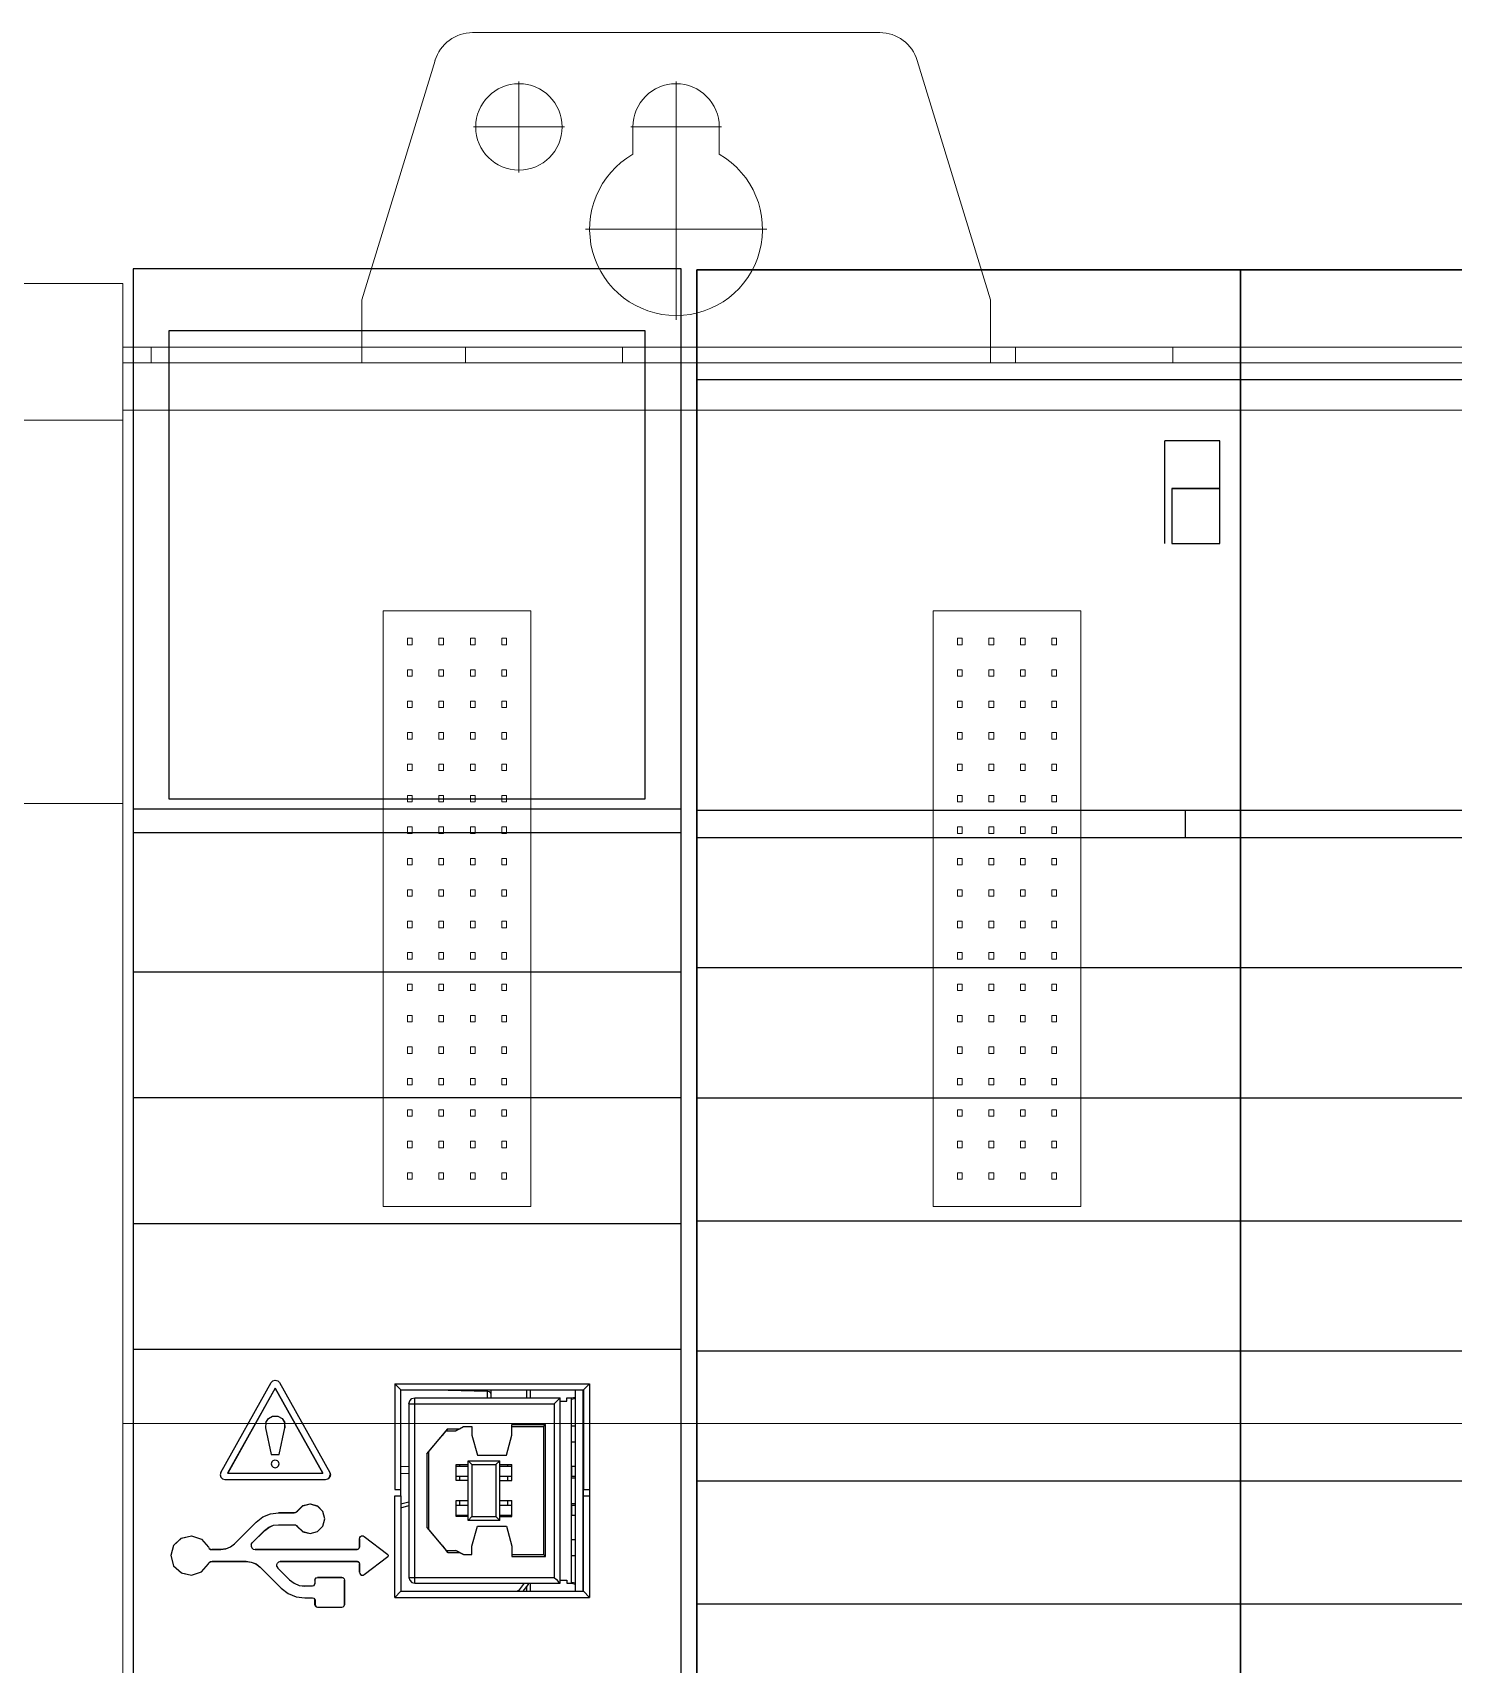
# Model space of a CAD drawing. Header units: millimetres. Extents: x 0 to 3780, y 0 to 2673.
# Drawn here: x 489.5 to 579.9, y 282.2 to 386 of the extents above; entities that cross this region are included whole.
import ezdxf

# ---------------------------------------------------------------- set-up
doc = ezdxf.new("R2010")
doc.units = ezdxf.units.MM
for name, color, linetype, lineweight in [('AM_0', 7, 'Continuous', 5), ('AM_7', 7, 'Continuous', 5), ('AM_9', 6, 'Continuous', 5), ('EPLAN102', 7, 'Continuous', 5)]:
    doc.layers.add(name, color=color, linetype=linetype, lineweight=lineweight)

msp = doc.modelspace()

# ---------------------------------------------------------------- linework, layer by layer
at = {"layer": 'AM_0'}
for p, q in [((543.39, 386.03), (517.48, 386.03)), ((515.09, 384.26), (510.43, 369.03)), ((550.43, 369.03), (545.78, 384.26)), ((527.68, 380.03), (527.68, 378.29)), ((533.18, 378.29), (533.18, 380.03)), ((495.23, 370.08), (485.33, 370.08)), ((495.23, 224.8), (495.23, 370.08)), ((510.43, 369.03), (510.43, 366.03)), ((550.43, 366.03), (550.43, 369.03)), ((495.23, 366.03), (670.58, 366.03)), ((495.23, 365.03), (670.58, 365.03)), ((495.23, 361.38), (485.33, 361.38)), ((670.58, 362.02), (495.23, 362.02)), ((521.19, 349.25), (511.79, 349.25)), ((511.79, 349.25), (511.79, 311.35)), ((521.19, 311.35), (521.19, 349.25)), ((556.19, 349.25), (546.79, 349.25)), ((546.79, 349.25), (546.79, 311.35)), ((556.19, 311.35), (556.19, 349.25)), ((513.64, 347.5), (513.34, 347.5)), ((513.34, 347.5), (513.34, 347.09)), ((513.34, 347.09), (513.64, 347.09)), ((513.64, 347.09), (513.64, 347.5)), ((515.34, 347.5), (515.34, 347.09)), ((515.64, 347.5), (515.34, 347.5)), ((515.34, 347.09), (515.64, 347.09)), ((515.64, 347.09), (515.64, 347.5)), ((517.64, 347.5), (517.34, 347.5)), ((517.34, 347.5), (517.34, 347.09)), ((517.34, 347.09), (517.64, 347.09)), ((517.64, 347.09), (517.64, 347.5)), ((519.34, 347.5), (519.34, 347.09)), ((519.64, 347.5), (519.34, 347.5)), ((519.34, 347.09), (519.64, 347.09)), ((519.64, 347.09), (519.64, 347.5)), ((548.34, 347.5), (548.34, 347.09)), ((548.64, 347.5), (548.34, 347.5)), ((548.34, 347.09), (548.64, 347.09)), ((548.64, 347.09), (548.64, 347.5)), ((550.34, 347.5), (550.34, 347.09)), ((550.64, 347.5), (550.34, 347.5)), ((550.34, 347.09), (550.64, 347.09)), ((550.64, 347.09), (550.64, 347.5)), ((552.34, 347.5), (552.34, 347.09)), ((552.64, 347.5), (552.34, 347.5)), ((552.34, 347.09), (552.64, 347.09)), ((552.64, 347.09), (552.64, 347.5)), ((554.34, 347.5), (554.34, 347.09)), ((554.64, 347.5), (554.34, 347.5)), ((554.34, 347.09), (554.64, 347.09)), ((554.64, 347.09), (554.64, 347.5)), ((513.64, 345.5), (513.34, 345.5)), ((513.34, 345.5), (513.34, 345.09)), ((513.34, 345.09), (513.64, 345.09)), ((513.64, 345.09), (513.64, 345.5)), ((515.34, 345.5), (515.34, 345.09)), ((515.64, 345.5), (515.34, 345.5)), ((515.34, 345.09), (515.64, 345.09)), ((515.64, 345.09), (515.64, 345.5)), ((517.64, 345.5), (517.34, 345.5)), ((517.34, 345.5), (517.34, 345.09)), ((517.34, 345.09), (517.64, 345.09)), ((517.64, 345.09), (517.64, 345.5)), ((519.34, 345.5), (519.34, 345.09)), ((519.64, 345.5), (519.34, 345.5)), ((519.34, 345.09), (519.64, 345.09)), ((519.64, 345.09), (519.64, 345.5)), ((548.34, 345.5), (548.34, 345.09)), ((548.64, 345.5), (548.34, 345.5)), ((548.34, 345.09), (548.64, 345.09)), ((548.64, 345.09), (548.64, 345.5)), ((550.34, 345.5), (550.34, 345.09)), ((550.64, 345.5), (550.34, 345.5)), ((550.34, 345.09), (550.64, 345.09)), ((550.64, 345.09), (550.64, 345.5)), ((552.34, 345.5), (552.34, 345.09)), ((552.64, 345.5), (552.34, 345.5)), ((552.34, 345.09), (552.64, 345.09)), ((552.64, 345.09), (552.64, 345.5)), ((554.34, 345.5), (554.34, 345.09)), ((554.64, 345.5), (554.34, 345.5)), ((554.34, 345.09), (554.64, 345.09)), ((554.64, 345.09), (554.64, 345.5)), ((513.64, 343.5), (513.34, 343.5)), ((513.34, 343.5), (513.34, 343.09)), ((513.34, 343.09), (513.64, 343.09)), ((513.64, 343.09), (513.64, 343.5)), ((515.34, 343.5), (515.34, 343.09)), ((515.64, 343.5), (515.34, 343.5)), ((515.34, 343.09), (515.64, 343.09)), ((515.64, 343.09), (515.64, 343.5)), ((517.64, 343.5), (517.34, 343.5)), ((517.34, 343.5), (517.34, 343.09)), ((517.34, 343.09), (517.64, 343.09)), ((517.64, 343.09), (517.64, 343.5)), ((519.34, 343.5), (519.34, 343.09)), ((519.64, 343.5), (519.34, 343.5)), ((519.34, 343.09), (519.64, 343.09)), ((519.64, 343.09), (519.64, 343.5)), ((548.34, 343.5), (548.34, 343.09)), ((548.64, 343.5), (548.34, 343.5)), ((548.34, 343.09), (548.64, 343.09)), ((548.64, 343.09), (548.64, 343.5)), ((550.34, 343.5), (550.34, 343.09)), ((550.64, 343.5), (550.34, 343.5)), ((550.34, 343.09), (550.64, 343.09)), ((550.64, 343.09), (550.64, 343.5)), ((552.34, 343.5), (552.34, 343.09)), ((552.64, 343.5), (552.34, 343.5)), ((552.34, 343.09), (552.64, 343.09)), ((552.64, 343.09), (552.64, 343.5)), ((554.34, 343.5), (554.34, 343.09)), ((554.64, 343.5), (554.34, 343.5)), ((554.34, 343.09), (554.64, 343.09)), ((554.64, 343.09), (554.64, 343.5)), ((513.64, 341.5), (513.34, 341.5)), ((513.34, 341.5), (513.34, 341.09)), ((513.34, 341.09), (513.64, 341.09)), ((513.64, 341.09), (513.64, 341.5)), ((515.34, 341.5), (515.34, 341.09)), ((515.64, 341.5), (515.34, 341.5)), ((515.34, 341.09), (515.64, 341.09)), ((515.64, 341.09), (515.64, 341.5)), ((517.64, 341.5), (517.34, 341.5)), ((517.34, 341.5), (517.34, 341.09)), ((517.34, 341.09), (517.64, 341.09)), ((517.64, 341.09), (517.64, 341.5)), ((519.34, 341.5), (519.34, 341.09)), ((519.64, 341.5), (519.34, 341.5)), ((519.34, 341.09), (519.64, 341.09)), ((519.64, 341.09), (519.64, 341.5)), ((548.34, 341.5), (548.34, 341.09)), ((548.64, 341.5), (548.34, 341.5)), ((548.34, 341.09), (548.64, 341.09)), ((548.64, 341.09), (548.64, 341.5)), ((550.34, 341.5), (550.34, 341.09)), ((550.64, 341.5), (550.34, 341.5)), ((550.34, 341.09), (550.64, 341.09)), ((550.64, 341.09), (550.64, 341.5)), ((552.34, 341.5), (552.34, 341.09)), ((552.64, 341.5), (552.34, 341.5)), ((552.34, 341.09), (552.64, 341.09)), ((552.64, 341.09), (552.64, 341.5)), ((554.34, 341.5), (554.34, 341.09)), ((554.64, 341.5), (554.34, 341.5)), ((554.34, 341.09), (554.64, 341.09)), ((554.64, 341.09), (554.64, 341.5)), ((513.64, 339.5), (513.34, 339.5)), ((513.34, 339.5), (513.34, 339.09)), ((513.64, 339.09), (513.64, 339.5)), ((515.34, 339.5), (515.34, 339.09)), ((515.64, 339.5), (515.34, 339.5)), ((515.64, 339.09), (515.64, 339.5)), ((517.64, 339.5), (517.34, 339.5)), ((517.34, 339.5), (517.34, 339.09)), ((517.64, 339.09), (517.64, 339.5)), ((519.34, 339.5), (519.34, 339.09)), ((519.64, 339.5), (519.34, 339.5)), ((519.64, 339.09), (519.64, 339.5)), ((548.34, 339.5), (548.34, 339.09)), ((548.64, 339.5), (548.34, 339.5)), ((548.64, 339.09), (548.64, 339.5)), ((550.34, 339.5), (550.34, 339.09)), ((550.64, 339.5), (550.34, 339.5)), ((550.64, 339.09), (550.64, 339.5)), ((552.34, 339.5), (552.34, 339.09)), ((552.64, 339.5), (552.34, 339.5)), ((552.64, 339.09), (552.64, 339.5)), ((554.34, 339.5), (554.34, 339.09)), ((554.64, 339.5), (554.34, 339.5)), ((554.64, 339.09), (554.64, 339.5)), ((513.34, 339.09), (513.64, 339.09)), ((515.34, 339.09), (515.64, 339.09)), ((517.34, 339.09), (517.64, 339.09)), ((519.34, 339.09), (519.64, 339.09)), ((548.34, 339.09), (548.64, 339.09)), ((550.34, 339.09), (550.64, 339.09)), ((552.34, 339.09), (552.64, 339.09)), ((554.34, 339.09), (554.64, 339.09)), ((513.64, 337.5), (513.34, 337.5)), ((513.34, 337.5), (513.34, 337.09)), ((513.64, 337.09), (513.64, 337.5)), ((515.34, 337.5), (515.34, 337.09)), ((515.64, 337.5), (515.34, 337.5)), ((515.64, 337.09), (515.64, 337.5)), ((517.64, 337.5), (517.34, 337.5)), ((517.34, 337.5), (517.34, 337.09)), ((517.64, 337.09), (517.64, 337.5)), ((519.34, 337.5), (519.34, 337.09)), ((519.64, 337.5), (519.34, 337.5)), ((519.64, 337.09), (519.64, 337.5)), ((548.34, 337.5), (548.34, 337.09)), ((548.64, 337.5), (548.34, 337.5)), ((548.64, 337.09), (548.64, 337.5)), ((550.34, 337.5), (550.34, 337.09)), ((550.64, 337.5), (550.34, 337.5)), ((550.64, 337.09), (550.64, 337.5)), ((552.34, 337.5), (552.34, 337.09)), ((552.64, 337.5), (552.34, 337.5)), ((552.64, 337.09), (552.64, 337.5)), ((554.34, 337.5), (554.34, 337.09)), ((554.64, 337.5), (554.34, 337.5)), ((554.64, 337.09), (554.64, 337.5)), ((485.33, 336.99), (495.23, 336.99)), ((513.34, 337.09), (513.64, 337.09)), ((515.34, 337.09), (515.64, 337.09)), ((517.34, 337.09), (517.64, 337.09)), ((519.34, 337.09), (519.64, 337.09)), ((548.34, 337.09), (548.64, 337.09)), ((550.34, 337.09), (550.64, 337.09)), ((552.34, 337.09), (552.64, 337.09)), ((554.34, 337.09), (554.64, 337.09)), ((513.64, 335.5), (513.34, 335.5)), ((513.34, 335.5), (513.34, 335.09)), ((513.64, 335.09), (513.64, 335.5)), ((515.34, 335.5), (515.34, 335.09)), ((515.64, 335.5), (515.34, 335.5)), ((515.64, 335.09), (515.64, 335.5)), ((517.64, 335.5), (517.34, 335.5)), ((517.34, 335.5), (517.34, 335.09)), ((517.64, 335.09), (517.64, 335.5)), ((519.34, 335.5), (519.34, 335.09)), ((519.64, 335.5), (519.34, 335.5)), ((519.64, 335.09), (519.64, 335.5)), ((548.34, 335.5), (548.34, 335.09)), ((548.64, 335.5), (548.34, 335.5)), ((548.64, 335.09), (548.64, 335.5)), ((550.34, 335.5), (550.34, 335.09)), ((550.64, 335.5), (550.34, 335.5)), ((550.64, 335.09), (550.64, 335.5)), ((552.34, 335.5), (552.34, 335.09)), ((552.64, 335.5), (552.34, 335.5)), ((552.64, 335.09), (552.64, 335.5)), ((554.34, 335.5), (554.34, 335.09)), ((554.64, 335.5), (554.34, 335.5)), ((554.64, 335.09), (554.64, 335.5)), ((513.34, 335.09), (513.64, 335.09)), ((515.34, 335.09), (515.64, 335.09)), ((517.34, 335.09), (517.64, 335.09)), ((519.34, 335.09), (519.64, 335.09)), ((548.34, 335.09), (548.64, 335.09)), ((550.34, 335.09), (550.64, 335.09)), ((552.34, 335.09), (552.64, 335.09)), ((554.34, 335.09), (554.64, 335.09)), ((513.64, 333.5), (513.34, 333.5)), ((513.34, 333.5), (513.34, 333.09)), ((513.64, 333.09), (513.64, 333.5)), ((515.34, 333.5), (515.34, 333.09)), ((515.64, 333.5), (515.34, 333.5)), ((515.64, 333.09), (515.64, 333.5)), ((517.64, 333.5), (517.34, 333.5)), ((517.34, 333.5), (517.34, 333.09)), ((517.64, 333.09), (517.64, 333.5)), ((519.34, 333.5), (519.34, 333.09)), ((519.64, 333.5), (519.34, 333.5)), ((519.64, 333.09), (519.64, 333.5)), ((548.34, 333.5), (548.34, 333.09)), ((548.64, 333.5), (548.34, 333.5)), ((548.64, 333.09), (548.64, 333.5)), ((550.34, 333.5), (550.34, 333.09)), ((550.64, 333.5), (550.34, 333.5)), ((550.64, 333.09), (550.64, 333.5)), ((552.34, 333.5), (552.34, 333.09)), ((552.64, 333.5), (552.34, 333.5)), ((552.64, 333.09), (552.64, 333.5)), ((554.34, 333.5), (554.34, 333.09)), ((554.64, 333.5), (554.34, 333.5)), ((554.64, 333.09), (554.64, 333.5)), ((513.34, 333.09), (513.64, 333.09)), ((515.34, 333.09), (515.64, 333.09)), ((517.34, 333.09), (517.64, 333.09)), ((519.34, 333.09), (519.64, 333.09)), ((548.34, 333.09), (548.64, 333.09)), ((550.34, 333.09), (550.64, 333.09)), ((552.34, 333.09), (552.64, 333.09)), ((554.34, 333.09), (554.64, 333.09)), ((513.64, 331.5), (513.34, 331.5)), ((513.34, 331.5), (513.34, 331.09)), ((513.64, 331.09), (513.64, 331.5)), ((515.34, 331.5), (515.34, 331.09)), ((515.64, 331.5), (515.34, 331.5)), ((515.64, 331.09), (515.64, 331.5)), ((517.64, 331.5), (517.34, 331.5)), ((517.34, 331.5), (517.34, 331.09)), ((517.64, 331.09), (517.64, 331.5)), ((519.34, 331.5), (519.34, 331.09)), ((519.64, 331.5), (519.34, 331.5)), ((519.64, 331.09), (519.64, 331.5)), ((548.34, 331.5), (548.34, 331.09)), ((548.64, 331.5), (548.34, 331.5)), ((548.64, 331.09), (548.64, 331.5)), ((550.34, 331.5), (550.34, 331.09)), ((550.64, 331.5), (550.34, 331.5)), ((550.64, 331.09), (550.64, 331.5)), ((552.34, 331.5), (552.34, 331.09)), ((552.64, 331.5), (552.34, 331.5)), ((552.64, 331.09), (552.64, 331.5)), ((554.34, 331.5), (554.34, 331.09)), ((554.64, 331.5), (554.34, 331.5)), ((554.64, 331.09), (554.64, 331.5)), ((513.34, 331.09), (513.64, 331.09)), ((515.34, 331.09), (515.64, 331.09)), ((517.34, 331.09), (517.64, 331.09)), ((519.34, 331.09), (519.64, 331.09)), ((548.34, 331.09), (548.64, 331.09)), ((550.34, 331.09), (550.64, 331.09)), ((552.34, 331.09), (552.64, 331.09)), ((554.34, 331.09), (554.64, 331.09)), ((513.64, 329.5), (513.34, 329.5)), ((513.34, 329.5), (513.34, 329.09)), ((513.34, 329.09), (513.64, 329.09)), ((513.64, 329.09), (513.64, 329.5)), ((515.34, 329.5), (515.34, 329.09)), ((515.64, 329.5), (515.34, 329.5)), ((515.34, 329.09), (515.64, 329.09)), ((515.64, 329.09), (515.64, 329.5)), ((517.64, 329.5), (517.34, 329.5)), ((517.34, 329.5), (517.34, 329.09)), ((517.34, 329.09), (517.64, 329.09)), ((517.64, 329.09), (517.64, 329.5)), ((519.34, 329.5), (519.34, 329.09)), ((519.64, 329.5), (519.34, 329.5)), ((519.34, 329.09), (519.64, 329.09)), ((519.64, 329.09), (519.64, 329.5)), ((548.34, 329.5), (548.34, 329.09)), ((548.64, 329.5), (548.34, 329.5)), ((548.34, 329.09), (548.64, 329.09)), ((548.64, 329.09), (548.64, 329.5)), ((550.34, 329.5), (550.34, 329.09)), ((550.64, 329.5), (550.34, 329.5)), ((550.34, 329.09), (550.64, 329.09)), ((550.64, 329.09), (550.64, 329.5)), ((552.34, 329.5), (552.34, 329.09)), ((552.64, 329.5), (552.34, 329.5)), ((552.34, 329.09), (552.64, 329.09)), ((552.64, 329.09), (552.64, 329.5)), ((554.34, 329.5), (554.34, 329.09)), ((554.64, 329.5), (554.34, 329.5)), ((554.34, 329.09), (554.64, 329.09)), ((554.64, 329.09), (554.64, 329.5)), ((513.64, 327.5), (513.34, 327.5)), ((513.34, 327.5), (513.34, 327.09)), ((513.34, 327.09), (513.64, 327.09)), ((513.64, 327.09), (513.64, 327.5)), ((515.34, 327.5), (515.34, 327.09)), ((515.64, 327.5), (515.34, 327.5)), ((515.34, 327.09), (515.64, 327.09)), ((515.64, 327.09), (515.64, 327.5)), ((517.64, 327.5), (517.34, 327.5)), ((517.34, 327.5), (517.34, 327.09)), ((517.34, 327.09), (517.64, 327.09)), ((517.64, 327.09), (517.64, 327.5)), ((519.34, 327.5), (519.34, 327.09)), ((519.64, 327.5), (519.34, 327.5)), ((519.34, 327.09), (519.64, 327.09)), ((519.64, 327.09), (519.64, 327.5)), ((548.34, 327.5), (548.34, 327.09)), ((548.64, 327.5), (548.34, 327.5)), ((548.34, 327.09), (548.64, 327.09)), ((548.64, 327.09), (548.64, 327.5)), ((550.34, 327.5), (550.34, 327.09)), ((550.64, 327.5), (550.34, 327.5)), ((550.34, 327.09), (550.64, 327.09)), ((550.64, 327.09), (550.64, 327.5)), ((552.34, 327.5), (552.34, 327.09)), ((552.64, 327.5), (552.34, 327.5)), ((552.34, 327.09), (552.64, 327.09)), ((552.64, 327.09), (552.64, 327.5)), ((554.34, 327.5), (554.34, 327.09)), ((554.64, 327.5), (554.34, 327.5)), ((554.34, 327.09), (554.64, 327.09)), ((554.64, 327.09), (554.64, 327.5)), ((513.64, 325.5), (513.34, 325.5)), ((513.34, 325.5), (513.34, 325.09)), ((513.34, 325.09), (513.64, 325.09)), ((513.64, 325.09), (513.64, 325.5)), ((515.34, 325.5), (515.34, 325.09)), ((515.64, 325.5), (515.34, 325.5)), ((515.34, 325.09), (515.64, 325.09)), ((515.64, 325.09), (515.64, 325.5)), ((517.64, 325.5), (517.34, 325.5)), ((517.34, 325.5), (517.34, 325.09)), ((517.34, 325.09), (517.64, 325.09)), ((517.64, 325.09), (517.64, 325.5)), ((519.34, 325.5), (519.34, 325.09)), ((519.64, 325.5), (519.34, 325.5)), ((519.34, 325.09), (519.64, 325.09)), ((519.64, 325.09), (519.64, 325.5)), ((548.34, 325.5), (548.34, 325.09)), ((548.64, 325.5), (548.34, 325.5)), ((548.34, 325.09), (548.64, 325.09)), ((548.64, 325.09), (548.64, 325.5)), ((550.34, 325.5), (550.34, 325.09)), ((550.64, 325.5), (550.34, 325.5)), ((550.34, 325.09), (550.64, 325.09)), ((550.64, 325.09), (550.64, 325.5)), ((552.34, 325.5), (552.34, 325.09)), ((552.64, 325.5), (552.34, 325.5)), ((552.34, 325.09), (552.64, 325.09)), ((552.64, 325.09), (552.64, 325.5)), ((554.34, 325.5), (554.34, 325.09)), ((554.64, 325.5), (554.34, 325.5)), ((554.34, 325.09), (554.64, 325.09)), ((554.64, 325.09), (554.64, 325.5)), ((513.64, 323.5), (513.34, 323.5)), ((513.34, 323.5), (513.34, 323.09)), ((513.34, 323.09), (513.64, 323.09)), ((513.64, 323.09), (513.64, 323.5)), ((515.34, 323.5), (515.34, 323.09)), ((515.64, 323.5), (515.34, 323.5)), ((515.34, 323.09), (515.64, 323.09)), ((515.64, 323.09), (515.64, 323.5)), ((517.64, 323.5), (517.34, 323.5)), ((517.34, 323.5), (517.34, 323.09)), ((517.34, 323.09), (517.64, 323.09)), ((517.64, 323.09), (517.64, 323.5)), ((519.34, 323.5), (519.34, 323.09)), ((519.64, 323.5), (519.34, 323.5)), ((519.34, 323.09), (519.64, 323.09)), ((519.64, 323.09), (519.64, 323.5)), ((548.34, 323.5), (548.34, 323.09)), ((548.64, 323.5), (548.34, 323.5)), ((548.34, 323.09), (548.64, 323.09)), ((548.64, 323.09), (548.64, 323.5)), ((550.34, 323.5), (550.34, 323.09)), ((550.64, 323.5), (550.34, 323.5)), ((550.34, 323.09), (550.64, 323.09)), ((550.64, 323.09), (550.64, 323.5)), ((552.34, 323.5), (552.34, 323.09)), ((552.64, 323.5), (552.34, 323.5)), ((552.34, 323.09), (552.64, 323.09)), ((552.64, 323.09), (552.64, 323.5)), ((554.34, 323.5), (554.34, 323.09)), ((554.64, 323.5), (554.34, 323.5)), ((554.34, 323.09), (554.64, 323.09)), ((554.64, 323.09), (554.64, 323.5)), ((513.64, 321.5), (513.34, 321.5)), ((513.34, 321.5), (513.34, 321.09)), ((513.34, 321.09), (513.64, 321.09)), ((513.64, 321.09), (513.64, 321.5)), ((515.34, 321.5), (515.34, 321.09)), ((515.64, 321.5), (515.34, 321.5)), ((515.34, 321.09), (515.64, 321.09)), ((515.64, 321.09), (515.64, 321.5)), ((517.64, 321.5), (517.34, 321.5)), ((517.34, 321.5), (517.34, 321.09)), ((517.34, 321.09), (517.64, 321.09)), ((517.64, 321.09), (517.64, 321.5)), ((519.34, 321.5), (519.34, 321.09)), ((519.64, 321.5), (519.34, 321.5)), ((519.34, 321.09), (519.64, 321.09)), ((519.64, 321.09), (519.64, 321.5)), ((548.34, 321.5), (548.34, 321.09)), ((548.64, 321.5), (548.34, 321.5)), ((548.34, 321.09), (548.64, 321.09)), ((548.64, 321.09), (548.64, 321.5)), ((550.34, 321.5), (550.34, 321.09)), ((550.64, 321.5), (550.34, 321.5)), ((550.34, 321.09), (550.64, 321.09)), ((550.64, 321.09), (550.64, 321.5)), ((552.34, 321.5), (552.34, 321.09)), ((552.64, 321.5), (552.34, 321.5)), ((552.34, 321.09), (552.64, 321.09)), ((552.64, 321.09), (552.64, 321.5)), ((554.34, 321.5), (554.34, 321.09)), ((554.64, 321.5), (554.34, 321.5)), ((554.34, 321.09), (554.64, 321.09)), ((554.64, 321.09), (554.64, 321.5)), ((513.64, 319.5), (513.34, 319.5)), ((513.34, 319.5), (513.34, 319.09)), ((513.34, 319.09), (513.64, 319.09)), ((513.64, 319.09), (513.64, 319.5)), ((515.34, 319.5), (515.34, 319.09)), ((515.64, 319.5), (515.34, 319.5)), ((515.34, 319.09), (515.64, 319.09)), ((515.64, 319.09), (515.64, 319.5)), ((517.64, 319.5), (517.34, 319.5)), ((517.34, 319.5), (517.34, 319.09)), ((517.34, 319.09), (517.64, 319.09)), ((517.64, 319.09), (517.64, 319.5)), ((519.34, 319.5), (519.34, 319.09)), ((519.64, 319.5), (519.34, 319.5)), ((519.34, 319.09), (519.64, 319.09)), ((519.64, 319.09), (519.64, 319.5)), ((548.34, 319.5), (548.34, 319.09)), ((548.64, 319.5), (548.34, 319.5)), ((548.34, 319.09), (548.64, 319.09)), ((548.64, 319.09), (548.64, 319.5)), ((550.34, 319.5), (550.34, 319.09)), ((550.64, 319.5), (550.34, 319.5)), ((550.34, 319.09), (550.64, 319.09)), ((550.64, 319.09), (550.64, 319.5)), ((552.34, 319.5), (552.34, 319.09)), ((552.64, 319.5), (552.34, 319.5)), ((552.34, 319.09), (552.64, 319.09)), ((552.64, 319.09), (552.64, 319.5)), ((554.34, 319.5), (554.34, 319.09)), ((554.64, 319.5), (554.34, 319.5)), ((554.34, 319.09), (554.64, 319.09)), ((554.64, 319.09), (554.64, 319.5)), ((513.64, 317.5), (513.34, 317.5)), ((513.34, 317.5), (513.34, 317.09)), ((513.34, 317.09), (513.64, 317.09)), ((513.64, 317.09), (513.64, 317.5)), ((515.34, 317.5), (515.34, 317.09)), ((515.64, 317.5), (515.34, 317.5)), ((515.34, 317.09), (515.64, 317.09)), ((515.64, 317.09), (515.64, 317.5)), ((517.64, 317.5), (517.34, 317.5)), ((517.34, 317.5), (517.34, 317.09)), ((517.34, 317.09), (517.64, 317.09)), ((517.64, 317.09), (517.64, 317.5)), ((519.34, 317.5), (519.34, 317.09)), ((519.64, 317.5), (519.34, 317.5)), ((519.34, 317.09), (519.64, 317.09)), ((519.64, 317.09), (519.64, 317.5)), ((548.34, 317.5), (548.34, 317.09)), ((548.64, 317.5), (548.34, 317.5)), ((548.34, 317.09), (548.64, 317.09)), ((548.64, 317.09), (548.64, 317.5)), ((550.34, 317.5), (550.34, 317.09)), ((550.64, 317.5), (550.34, 317.5)), ((550.34, 317.09), (550.64, 317.09)), ((550.64, 317.09), (550.64, 317.5)), ((552.34, 317.5), (552.34, 317.09)), ((552.64, 317.5), (552.34, 317.5)), ((552.34, 317.09), (552.64, 317.09)), ((552.64, 317.09), (552.64, 317.5)), ((554.34, 317.5), (554.34, 317.09)), ((554.64, 317.5), (554.34, 317.5)), ((554.34, 317.09), (554.64, 317.09)), ((554.64, 317.09), (554.64, 317.5)), ((513.64, 315.5), (513.34, 315.5)), ((513.34, 315.5), (513.34, 315.09)), ((513.34, 315.09), (513.64, 315.09)), ((513.64, 315.09), (513.64, 315.5)), ((515.34, 315.5), (515.34, 315.09)), ((515.64, 315.5), (515.34, 315.5)), ((515.34, 315.09), (515.64, 315.09)), ((515.64, 315.09), (515.64, 315.5)), ((517.34, 315.5), (517.34, 315.09)), ((517.64, 315.5), (517.34, 315.5)), ((517.34, 315.09), (517.64, 315.09)), ((517.64, 315.09), (517.64, 315.5)), ((519.64, 315.5), (519.34, 315.5)), ((519.34, 315.5), (519.34, 315.09)), ((519.34, 315.09), (519.64, 315.09)), ((519.64, 315.09), (519.64, 315.5)), ((548.34, 315.5), (548.34, 315.09)), ((548.64, 315.5), (548.34, 315.5)), ((548.34, 315.09), (548.64, 315.09)), ((548.64, 315.09), (548.64, 315.5)), ((550.34, 315.5), (550.34, 315.09)), ((550.64, 315.5), (550.34, 315.5)), ((550.34, 315.09), (550.64, 315.09)), ((550.64, 315.09), (550.64, 315.5)), ((552.34, 315.5), (552.34, 315.09)), ((552.64, 315.5), (552.34, 315.5)), ((552.34, 315.09), (552.64, 315.09)), ((552.64, 315.09), (552.64, 315.5)), ((554.34, 315.5), (554.34, 315.09)), ((554.64, 315.5), (554.34, 315.5)), ((554.34, 315.09), (554.64, 315.09)), ((554.64, 315.09), (554.64, 315.5)), ((513.34, 313.5), (513.34, 313.09)), ((513.64, 313.5), (513.34, 313.5)), ((513.64, 313.09), (513.64, 313.5)), ((515.64, 313.5), (515.34, 313.5)), ((515.34, 313.5), (515.34, 313.09)), ((515.64, 313.09), (515.64, 313.5)), ((517.34, 313.5), (517.34, 313.09)), ((517.64, 313.5), (517.34, 313.5)), ((517.64, 313.09), (517.64, 313.5)), ((519.34, 313.5), (519.34, 313.09)), ((519.64, 313.5), (519.34, 313.5)), ((519.64, 313.09), (519.64, 313.5)), ((548.34, 313.5), (548.34, 313.09)), ((548.64, 313.5), (548.34, 313.5)), ((548.64, 313.09), (548.64, 313.5)), ((550.34, 313.5), (550.34, 313.09)), ((550.64, 313.5), (550.34, 313.5)), ((550.64, 313.09), (550.64, 313.5)), ((552.34, 313.5), (552.34, 313.09)), ((552.64, 313.5), (552.34, 313.5)), ((552.64, 313.09), (552.64, 313.5)), ((554.34, 313.5), (554.34, 313.09)), ((554.64, 313.5), (554.34, 313.5)), ((554.64, 313.09), (554.64, 313.5)), ((513.34, 313.09), (513.64, 313.09)), ((515.34, 313.09), (515.64, 313.09)), ((517.34, 313.09), (517.64, 313.09)), ((519.34, 313.09), (519.64, 313.09)), ((548.34, 313.09), (548.64, 313.09)), ((550.34, 313.09), (550.64, 313.09)), ((552.34, 313.09), (552.64, 313.09)), ((554.34, 313.09), (554.64, 313.09)), ((511.79, 311.35), (521.19, 311.35)), ((546.79, 311.35), (556.19, 311.35)), ((495.23, 297.55), (670.58, 297.55))]:
    msp.add_line(p, q, dxfattribs=at)
msp.add_circle((520.43, 380.03), 2.75, dxfattribs=at)
for centre, radius, start, end in [((517.48, 383.53), 2.5, 90, 163), ((543.39, 383.53), 2.5, 17, 90), ((530.43, 380.03), 2.75, 0, 180), ((530.43, 373.53), 5.5, 120, 60)]:
    msp.add_arc(centre, radius, start, end, dxfattribs=at)
at = {"layer": 'AM_7', "ltscale": 1.5}
for p, q in [((520.43, 377.14), (520.43, 382.92)), ((530.43, 367.76), (530.43, 382.92)), ((517.55, 380.03), (523.32, 380.03)), ((527.55, 380.03), (533.32, 380.03)), ((524.66, 373.53), (536.21, 373.53))]:
    msp.add_line(p, q, dxfattribs=at)
at = {"layer": 'AM_9', "ltscale": 2}
for p, q in [((497.03, 365.03), (497.03, 366.03)), ((510.43, 366.03), (510.43, 365.03)), ((517.03, 365.03), (517.03, 366.03)), ((527.03, 365.03), (527.03, 366.03)), ((550.43, 365.03), (550.43, 366.03)), ((552.03, 365.03), (552.03, 366.03)), ((562.03, 365.03), (562.03, 366.03))]:
    msp.add_line(p, q, dxfattribs=at)
at = {"layer": 'EPLAN102', "lineweight": 25, "ltscale": 36}
for p, q in [((566.35, 370.95), (531.75, 370.95)), ((600.95, 370.95), (566.35, 370.95)), ((531.75, 363.97), (566.35, 363.97)), ((566.35, 363.97), (600.95, 363.97)), ((561.54, 353.53), (561.54, 360.06)), ((565.04, 360.06), (561.54, 360.06)), ((565.04, 357.02), (565.04, 360.06)), ((561.98, 357.02), (565.04, 357.02)), ((561.98, 357.02), (561.98, 353.53)), ((565.04, 353.53), (565.04, 357.02)), ((561.98, 353.53), (565.04, 353.53)), ((495.88, 336.65), (530.75, 336.65)), ((531.75, 336.56), (566.35, 336.56)), ((562.85, 334.82), (562.85, 336.56)), ((566.35, 336.56), (600.95, 336.56)), ((495.88, 335.15), (530.75, 335.15)), ((531.75, 334.82), (566.35, 334.82)), ((566.35, 334.82), (600.95, 334.82)), ((495.88, 326.28), (530.75, 326.28)), ((531.75, 326.55), (566.35, 326.55)), ((566.35, 326.55), (600.95, 326.55)), ((495.88, 318.28), (530.75, 318.28)), ((531.75, 318.27), (566.35, 318.27)), ((566.35, 318.27), (600.95, 318.27)), ((531.75, 310.45), (566.35, 310.45)), ((566.35, 310.45), (600.95, 310.45)), ((495.88, 310.28), (530.75, 310.28)), ((495.88, 302.28), (530.75, 302.28)), ((531.75, 302.17), (566.35, 302.17)), ((566.35, 302.17), (600.95, 302.17)), ((501.46, 294.43), (504.66, 300.15)), ((504.66, 300.15), (504.77, 300.27)), ((504.77, 300.27), (504.92, 300.31)), ((504.77, 300.27), (504.92, 300.31)), ((504.92, 300.31), (505.08, 300.27)), ((504.92, 300.31), (505.08, 300.27)), ((505.08, 300.27), (505.19, 300.16)), ((505.08, 300.27), (505.19, 300.15)), ((505.19, 300.16), (508.39, 294.43)), ((512.53, 300.08), (512.53, 293.34)), ((524.53, 299.68), (524.93, 300.08)), ((524.93, 300.08), (524.93, 286.48)), ((513.43, 298.8), (513.48, 298.99)), ((513.48, 298.99), (513.62, 299.13)), ((513.62, 299.13), (513.81, 299.18)), ((513.81, 299.18), (523.06, 299.18)), ((513.81, 287.38), (513.81, 299.18)), ((515.09, 299.68), (518.41, 299.61)), ((516.26, 299.18), (516.68, 299.18)), ((518.18, 299.18), (518.94, 299.18)), ((518.41, 299.61), (518.41, 299.18)), ((518.53, 299.58), (518.62, 299.5)), ((518.62, 299.5), (518.65, 299.38)), ((520.91, 299.68), (520.91, 299.18)), ((521.15, 299.68), (521.15, 299.18)), ((521.15, 299.68), (521.15, 299.18)), ((522.82, 298.94), (522.93, 299.05)), ((522.93, 299.05), (523.03, 299.15)), ((523.03, 299.15), (523.06, 299.18)), ((523.06, 287.38), (523.06, 299.18)), ((523.06, 298.97), (523.47, 298.97)), ((523.78, 299.18), (524.02, 299.23)), ((523.78, 287.38), (523.78, 299.18)), ((523.78, 299.1), (524.02, 299.15)), ((524.49, 299.68), (524.49, 286.87)), ((504.49, 297.87), (504.77, 298.02)), ((504.49, 297.87), (504.76, 298.02)), ((504.76, 298.02), (505.08, 298.02)), ((504.77, 298.02), (505.08, 298.02)), ((505.08, 298.02), (505.36, 297.87)), ((505.08, 298.02), (505.36, 297.87)), ((513.43, 298.8), (522.68, 298.8)), ((522.68, 298.8), (522.82, 298.94)), ((504.3, 297.28), (504.31, 297.28)), ((504.32, 297.6), (504.49, 297.87)), ((504.32, 297.6), (504.49, 297.87)), ((505.18, 295.58), (505.54, 297.28)), ((505.36, 297.87), (505.53, 297.6)), ((505.36, 297.87), (505.52, 297.6)), ((514.57, 295.62), (515.91, 297.21)), ((514.7, 295.77), (515.91, 297.21)), ((515.56, 296.79), (515.81, 297.08)), ((515.91, 297.21), (516.65, 297.21)), ((516.65, 297.21), (516.91, 297.35)), ((516.91, 297.35), (517.44, 297.35)), ((519.98, 297.48), (522.12, 297.48)), ((519.98, 296.81), (519.98, 297.48)), ((519.98, 297.35), (521.99, 297.35)), ((523.78, 297.4), (524.02, 297.4)), ((519.64, 295.54), (519.98, 296.81)), ((523.78, 296.38), (524.02, 296.38)), ((504.67, 295.58), (505.17, 295.58)), ((504.67, 294.98), (504.67, 294.98)), ((504.7, 295.11), (504.8, 295.2)), ((504.7, 294.85), (504.8, 294.76)), ((504.71, 295.11), (504.8, 295.2)), ((504.71, 294.86), (504.8, 294.77)), ((504.8, 295.2), (504.92, 295.24)), ((504.8, 295.2), (504.92, 295.23)), ((504.92, 295.24), (505.05, 295.2)), ((504.92, 295.23), (505.05, 295.2)), ((505.05, 295.2), (505.14, 295.11)), ((505.05, 295.2), (505.14, 295.11)), ((505.05, 294.77), (505.14, 294.86)), ((505.05, 294.76), (505.14, 294.85)), ((505.17, 294.98), (505.18, 294.98)), ((512.92, 294.81), (513.43, 294.83)), ((514.7, 290.79), (514.7, 295.77)), ((516.43, 294.93), (517.19, 294.93)), ((516.43, 294.84), (517.19, 294.84)), ((516.68, 294.84), (516.68, 294.93)), ((517.44, 294.93), (518.97, 294.93)), ((517.79, 295.54), (519.64, 295.54)), ((518.97, 294.93), (519.22, 295.18)), ((519.22, 291.37), (519.22, 295.18)), ((519.22, 294.93), (519.98, 294.93)), ((519.22, 294.84), (519.98, 294.84)), ((519.73, 294.84), (519.73, 294.93)), ((519.98, 293.91), (519.98, 294.93)), ((523.78, 294.84), (524.02, 294.84)), ((524.02, 294.2), (524.02, 294.84)), ((501.46, 294.13), (501.57, 294.02)), ((501.46, 294.13), (501.57, 294.02)), ((501.57, 294.02), (501.72, 293.98)), ((501.72, 293.98), (508.12, 293.98)), ((501.89, 294.38), (501.9, 294.39)), ((504.8, 294.77), (504.92, 294.73)), ((504.8, 294.76), (504.92, 294.73)), ((504.92, 294.73), (505.05, 294.77)), ((504.92, 294.73), (505.05, 294.76)), ((507.95, 294.39), (507.95, 294.38)), ((508.12, 293.98), (508.27, 294.02)), ((508.27, 294.02), (508.39, 294.13)), ((508.27, 294.02), (508.38, 294.13)), ((508.38, 294.13), (508.42, 294.28)), ((512.92, 294.37), (513.43, 294.38)), ((516.43, 294.2), (517.19, 294.2)), ((516.68, 293.91), (516.68, 294.2)), ((519.22, 294.2), (519.98, 294.2)), ((519.22, 293.91), (519.98, 293.91)), ((519.73, 293.91), (519.73, 294.2)), ((523.78, 294.1), (524.02, 294.1)), ((524.02, 290.17), (524.02, 294.1)), ((531.75, 293.9), (566.35, 293.9)), ((566.35, 293.9), (600.95, 293.9)), ((512.53, 293.34), (512.92, 293.34)), ((512.92, 292.94), (512.92, 293.34)), ((524.53, 292.94), (524.53, 293.34)), ((504.14, 291.6), (504.62, 291.8)), ((504.14, 291.6), (504.62, 291.8)), ((504.62, 291.8), (505.14, 291.87)), ((504.62, 291.8), (505.14, 291.86)), ((506.2, 291.88), (506.28, 291.92)), ((506.21, 291.88), (506.28, 291.92)), ((506.28, 291.92), (506.34, 291.98)), ((506.28, 291.92), (506.33, 291.98)), ((506.34, 291.98), (506.68, 292.31)), ((506.68, 292.31), (507.15, 292.43)), ((506.68, 292.32), (507.15, 292.43)), ((507.15, 292.43), (507.61, 292.3)), ((507.15, 292.43), (507.61, 292.29)), ((507.61, 292.3), (507.95, 291.95)), ((507.61, 292.29), (507.95, 291.95)), ((512.92, 292.44), (513.43, 292.57)), ((512.92, 292.18), (513.43, 292.32)), ((516.43, 292.64), (517.19, 292.64)), ((516.43, 292.35), (517.19, 292.35)), ((516.43, 291.71), (517.19, 291.71)), ((516.68, 292.35), (516.68, 292.64)), ((516.68, 291.63), (516.68, 291.71)), ((519.22, 292.64), (519.98, 292.64)), ((519.22, 292.35), (519.98, 292.35)), ((519.22, 291.71), (519.98, 291.71)), ((519.73, 292.35), (519.73, 292.64)), ((519.73, 291.63), (519.73, 291.71)), ((519.98, 291.63), (519.98, 292.64)), ((523.78, 292.46), (524.02, 292.46)), ((523.78, 292.35), (524.02, 292.35)), ((524.02, 291.71), (524.02, 292.35)), ((502.34, 289.89), (503.72, 291.28)), ((503.46, 289.95), (504.26, 290.74)), ((503.72, 291.28), (504.14, 291.6)), ((504.26, 290.74), (504.51, 290.94)), ((504.51, 290.94), (504.81, 291.07)), ((504.51, 290.95), (504.81, 291.07)), ((504.81, 291.07), (505.14, 291.11)), ((504.81, 291.07), (505.14, 291.11)), ((505.14, 291.11), (506.12, 291.11)), ((506.12, 291.11), (506.21, 291.1)), ((506.2, 291.09), (506.28, 291.05)), ((506.21, 291.1), (506.28, 291.06)), ((506.28, 291.06), (506.34, 290.99)), ((506.28, 291.05), (506.33, 290.99)), ((506.34, 290.99), (506.68, 290.67)), ((506.68, 290.67), (507.15, 290.55)), ((506.68, 290.66), (507.15, 290.55)), ((507.15, 290.55), (507.61, 290.68)), ((507.15, 290.55), (507.61, 290.68)), ((507.61, 290.68), (507.95, 291.02)), ((507.61, 290.68), (507.95, 291.02)), ((514.7, 290.79), (515.91, 289.35)), ((517.19, 291.37), (517.44, 291.63)), ((517.79, 291.02), (519.64, 291.02)), ((519.22, 291.63), (519.98, 291.63)), ((519.64, 291.02), (519.98, 289.75)), ((498.46, 289.79), (498.95, 290.25)), ((498.46, 289.79), (498.94, 290.25)), ((498.94, 290.25), (499.6, 290.4)), ((498.95, 290.25), (499.6, 290.39)), ((499.6, 290.4), (500.23, 290.18)), ((499.6, 290.39), (500.23, 290.18)), ((500.23, 290.18), (500.67, 289.67)), ((500.23, 290.18), (500.67, 289.67)), ((500.67, 289.67), (500.72, 289.6)), ((501.78, 289.57), (502.08, 289.7)), ((501.78, 289.57), (502.08, 289.69)), ((502.08, 289.7), (502.34, 289.9)), ((503.4, 289.85), (503.46, 289.95)), ((503.4, 289.85), (503.46, 289.95)), ((503.43, 289.63), (503.52, 289.55)), ((503.44, 289.63), (503.53, 289.56)), ((510.26, 289.61), (510.28, 289.68)), ((510.26, 289.61), (510.28, 289.68)), ((510.28, 290.21), (510.28, 289.68)), ((510.28, 289.68), (510.28, 289.68)), ((510.3, 290.29), (510.35, 290.36)), ((510.3, 290.29), (510.35, 290.35)), ((510.35, 290.35), (510.43, 290.39)), ((510.35, 290.36), (510.42, 290.39)), ((510.42, 290.39), (510.51, 290.39)), ((510.43, 290.39), (510.51, 290.39)), ((510.51, 290.39), (510.59, 290.36)), ((510.51, 290.39), (510.58, 290.36)), ((510.59, 290.36), (512.08, 289.21)), ((515.56, 289.77), (515.81, 289.47)), ((523.78, 290.17), (524.02, 290.17)), ((524.02, 286.87), (524.02, 290.17)), ((500.23, 288.1), (500.67, 288.62)), ((500.23, 288.11), (500.67, 288.62)), ((500.67, 288.62), (500.73, 288.7)), ((500.72, 289.6), (500.8, 289.55)), ((500.72, 289.6), (500.8, 289.54)), ((500.73, 288.7), (500.81, 288.76)), ((500.73, 288.7), (500.82, 288.75)), ((500.8, 289.55), (500.89, 289.53)), ((500.8, 289.54), (500.89, 289.53)), ((500.81, 288.76), (500.92, 288.78)), ((500.82, 288.75), (500.92, 288.77)), ((500.92, 288.78), (503.08, 288.78)), ((503.08, 288.78), (503.4, 288.73)), ((503.4, 288.73), (503.71, 288.61)), ((503.4, 288.73), (503.7, 288.61)), ((503.52, 289.55), (503.64, 289.53)), ((503.53, 289.56), (503.64, 289.53)), ((503.7, 288.61), (503.96, 288.41)), ((503.71, 288.61), (503.96, 288.41)), ((505.06, 288.67), (505.15, 288.75)), ((505.06, 288.67), (505.15, 288.75)), ((505.15, 288.75), (505.26, 288.78)), ((505.15, 288.75), (505.26, 288.77)), ((505.26, 288.78), (510.13, 288.78)), ((510.13, 288.78), (510.2, 288.76)), ((510.2, 289.55), (510.26, 289.61)), ((510.2, 289.55), (510.26, 289.61)), ((510.2, 288.76), (510.26, 288.7)), ((510.2, 288.75), (510.26, 288.7)), ((510.26, 288.7), (510.28, 288.62)), ((510.26, 288.7), (510.28, 288.62)), ((510.59, 287.93), (512.08, 289.08)), ((512.08, 289.21), (512.11, 289.18)), ((512.08, 289.08), (512.11, 289.11)), ((512.1, 289.18), (512.1, 289.11)), ((512.11, 289.18), (512.11, 289.11)), ((515.91, 289.35), (516.65, 289.35)), ((516.65, 289.35), (516.91, 289.21)), ((516.91, 289.21), (517.44, 289.21)), ((519.98, 289.21), (521.99, 289.21)), ((523.78, 289.15), (524.02, 289.15)), ((498.46, 288.5), (498.95, 288.04)), ((498.46, 288.5), (498.94, 288.04)), ((498.94, 288.04), (499.6, 287.89)), ((498.95, 288.04), (499.6, 287.9)), ((499.6, 287.9), (500.23, 288.11)), ((499.6, 287.89), (500.23, 288.1)), ((503.96, 288.41), (505.3, 287.07)), ((505.02, 288.45), (505.09, 288.35)), ((505.03, 288.45), (505.09, 288.35)), ((505.09, 288.35), (505.83, 287.61)), ((505.83, 287.61), (506.12, 287.39)), ((507.45, 287.58), (507.45, 287.36)), ((507.47, 287.66), (507.53, 287.72)), ((507.48, 287.66), (507.53, 287.72)), ((507.53, 287.72), (507.61, 287.74)), ((507.53, 287.72), (507.61, 287.74)), ((509.25, 287.72), (509.31, 287.66)), ((509.25, 287.72), (509.31, 287.66)), ((509.31, 287.66), (509.33, 287.58)), ((509.31, 287.66), (509.33, 287.58)), ((510.3, 288), (510.35, 287.94)), ((510.3, 288), (510.35, 287.93)), ((510.35, 287.94), (510.43, 287.9)), ((510.35, 287.93), (510.42, 287.9)), ((510.42, 287.9), (510.51, 287.89)), ((510.43, 287.9), (510.51, 287.9)), ((510.51, 287.89), (510.59, 287.93)), ((510.51, 287.9), (510.58, 287.93)), ((513.43, 287.76), (522.68, 287.76)), ((513.48, 287.57), (513.62, 287.43)), ((522.82, 287.62), (522.93, 287.5)), ((523.06, 287.58), (523.47, 287.58)), ((505.3, 287.07), (505.74, 286.74)), ((505.74, 286.74), (506.25, 286.52)), ((505.74, 286.73), (506.25, 286.52)), ((506.12, 287.39), (506.45, 287.25)), ((506.12, 287.39), (506.45, 287.25)), ((506.25, 286.52), (506.8, 286.45)), ((506.25, 286.52), (506.8, 286.45)), ((506.45, 287.25), (506.8, 287.21)), ((506.45, 287.25), (506.8, 287.2)), ((507.37, 287.23), (507.43, 287.28)), ((507.38, 287.22), (507.43, 287.28)), ((507.43, 287.28), (507.46, 287.36)), ((507.43, 287.28), (507.45, 287.36)), ((507.45, 287.36), (507.46, 287.36)), ((513.62, 287.43), (513.81, 287.38)), ((513.81, 287.38), (523.06, 287.38)), ((516.26, 287.38), (516.68, 287.38)), ((518.18, 287.38), (518.94, 287.38)), ((520.29, 286.87), (520.46, 286.96)), ((520.46, 286.96), (520.78, 287.38)), ((520.69, 286.87), (521.01, 287.29)), ((520.91, 287.16), (520.91, 286.87)), ((521.15, 287.38), (521.15, 286.87)), ((521.15, 287.38), (521.15, 286.87)), ((522.93, 287.5), (523.03, 287.4)), ((523.03, 287.4), (523.06, 287.38)), ((523.78, 287.45), (524.02, 287.4)), ((523.78, 287.38), (524.02, 287.32)), ((524.02, 287.32), (524.02, 287.4)), ((524.53, 286.87), (524.93, 286.48)), ((506.8, 286.45), (507.3, 286.45)), ((507.3, 286.45), (507.38, 286.43)), ((507.37, 286.43), (507.43, 286.37)), ((507.38, 286.43), (507.43, 286.37)), ((507.43, 286.37), (507.46, 286.3)), ((507.43, 286.37), (507.45, 286.3)), ((507.47, 285.94), (507.53, 285.88)), ((507.48, 285.94), (507.53, 285.88)), ((507.53, 285.88), (507.61, 285.86)), ((507.53, 285.88), (507.61, 285.86)), ((507.61, 285.86), (509.17, 285.86)), ((509.17, 285.86), (509.25, 285.88)), ((509.25, 285.88), (509.31, 285.94)), ((509.25, 285.88), (509.31, 285.94)), ((509.31, 285.94), (509.33, 286.02)), ((509.31, 285.94), (509.33, 286.02)), ((531.75, 286.07), (566.35, 286.07)), ((566.35, 286.07), (600.95, 286.07))]:
    msp.add_line(p, q, dxfattribs=at)
for points in [[(495.88, 225.2), (530.75, 225.2), (530.75, 371), (495.88, 371)], [(566.35, 228.62), (531.75, 228.62), (531.75, 370.95), (566.35, 370.95)], [(531.75, 370.95), (531.75, 228.62), (566.35, 228.62), (566.35, 370.95)], [(600.95, 228.62), (566.35, 228.62), (566.35, 370.95), (600.95, 370.95)], [(566.35, 370.95), (566.35, 228.62), (600.95, 228.62), (600.95, 370.95)], [(498.16, 337.28), (528.47, 337.28), (528.47, 367.05), (498.16, 367.05)], [(565.04, 353.53), (565.04, 357.02), (561.98, 357.02), (561.98, 353.53)]]:
    msp.add_lwpolyline(points, close=True, dxfattribs=at)
for points in [[(501.46, 294.43), (501.46, 294.43), (504.66, 300.16)], [(504.66, 300.15), (504.66, 300.16), (504.77, 300.27)], [(505.19, 300.16), (505.19, 300.15), (508.39, 294.43)], [(512.92, 299.68), (512.53, 300.08), (524.93, 300.08)], [(504.92, 299.8), (501.89, 294.38), (507.95, 294.38)], [(504.92, 299.79), (501.9, 294.39), (507.95, 294.39)], [(507.95, 294.39), (504.92, 299.79), (504.92, 299.8), (507.95, 294.38)], [(512.92, 293.34), (512.92, 299.68), (524.53, 299.68)], [(518.41, 299.68), (518.41, 299.61), (518.53, 299.58)], [(518.65, 299.68), (518.65, 299.55), (518.65, 299.38), (518.65, 299.18)], [(523.47, 298.97), (523.47, 299.18), (523.78, 299.18)], [(524.02, 294.1), (524.02, 297.4), (524.02, 299.68)], [(524.53, 299.68), (524.53, 293.34), (524.93, 293.34)], [(513.43, 298.8), (513.43, 287.76), (513.48, 287.57)], [(522.68, 298.8), (522.68, 287.76), (522.82, 287.62)], [(504.32, 297.6), (504.3, 297.28), (504.67, 295.58)], [(504.32, 297.6), (504.31, 297.28), (504.67, 295.58)], [(505.18, 295.58), (505.17, 295.58), (505.54, 297.28)], [(505.52, 297.6), (505.54, 297.28), (505.54, 297.28), (505.53, 297.6)], [(515.91, 297.21), (515.81, 297.08), (516.41, 297.08)], [(516.9, 297.34), (516.41, 297.08), (516.65, 297.21)], [(517.44, 297.35), (517.44, 296.81), (517.79, 295.54)], [(521.99, 297.35), (521.99, 289.21), (522.12, 289.08), (522.12, 297.48), (521.99, 297.35)], [(504.67, 295.58), (504.67, 295.58), (505.18, 295.58)], [(504.71, 295.11), (504.67, 294.98), (504.71, 294.86)], [(504.7, 295.11), (504.67, 294.98), (504.7, 294.85)], [(505.14, 294.85), (505.18, 294.98), (505.14, 295.11)], [(505.14, 294.86), (505.17, 294.98), (505.14, 295.11)], [(514.57, 295.62), (514.57, 290.94), (515.91, 289.35)], [(517.19, 293.91), (516.43, 293.91), (516.43, 294.93)], [(517.44, 294.93), (517.19, 295.18), (519.22, 295.18)], [(519.22, 291.37), (517.19, 291.37), (517.19, 295.18)], [(517.44, 294.93), (517.44, 291.63), (518.97, 291.63)], [(518.97, 294.93), (518.97, 291.63), (519.22, 291.37)], [(523.78, 294.84), (523.78, 294.2), (524.02, 294.2)], [(501.46, 294.43), (501.42, 294.28), (501.46, 294.13)], [(501.46, 294.43), (501.42, 294.28), (501.46, 294.13)], [(501.57, 294.02), (501.72, 293.98), (501.72, 293.98), (508.12, 293.98)], [(508.12, 293.98), (508.12, 293.98), (508.27, 294.02)], [(508.39, 294.43), (508.43, 294.28), (508.39, 294.13)], [(508.39, 294.43), (508.39, 294.43), (508.42, 294.28)], [(512.53, 286.48), (512.53, 292.94), (512.92, 292.94)], [(512.92, 292.94), (512.92, 286.87), (524.53, 286.87)], [(524.53, 286.87), (524.53, 292.94), (524.93, 292.94)], [(506.12, 291.86), (505.14, 291.86), (505.14, 291.87), (506.12, 291.87)], [(506.21, 291.88), (506.12, 291.86), (506.12, 291.87), (506.2, 291.88)], [(506.34, 291.98), (506.33, 291.98), (506.68, 292.32)], [(507.95, 291.02), (508.07, 291.49), (507.95, 291.95)], [(507.95, 291.02), (508.07, 291.49), (507.95, 291.95)], [(517.19, 291.63), (516.43, 291.63), (516.43, 292.64)], [(523.78, 292.35), (523.78, 291.71), (524.02, 291.71)], [(502.08, 289.69), (502.34, 289.89), (502.34, 289.9), (503.72, 291.28)], [(503.46, 289.95), (503.46, 289.95), (504.25, 290.75)], [(503.72, 291.28), (503.72, 291.28), (504.14, 291.6)], [(504.26, 290.74), (504.25, 290.75), (504.51, 290.95)], [(505.14, 291.11), (505.14, 291.11), (506.12, 291.11)], [(506.12, 291.11), (506.12, 291.11), (506.2, 291.09)], [(506.34, 290.99), (506.33, 290.99), (506.68, 290.66)], [(517.44, 289.21), (517.44, 289.75), (517.79, 291.02)], [(498.46, 289.79), (498.28, 289.14), (498.46, 288.5)], [(498.46, 289.79), (498.28, 289.14), (498.46, 288.5)], [(500.67, 289.67), (500.67, 289.67), (500.72, 289.6)], [(503.4, 289.85), (503.39, 289.74), (503.44, 289.63)], [(503.4, 289.85), (503.39, 289.74), (503.43, 289.63)], [(510.28, 289.68), (510.28, 290.21), (510.3, 290.29)], [(510.28, 290.21), (510.28, 290.21), (510.3, 290.29)], [(510.59, 290.36), (510.58, 290.36), (512.08, 289.21)], [(519.98, 289.75), (519.98, 289.08), (522.12, 289.08)], [(500.67, 288.62), (500.67, 288.62), (500.73, 288.7)], [(501.46, 289.53), (500.89, 289.53), (500.89, 289.53), (501.46, 289.53)], [(500.92, 288.78), (500.92, 288.77), (503.08, 288.77)], [(501.78, 289.57), (501.46, 289.53), (501.46, 289.53), (501.78, 289.57)], [(503.08, 288.78), (503.08, 288.77), (503.4, 288.73)], [(510.13, 289.53), (503.64, 289.53), (503.64, 289.53), (510.13, 289.53)], [(505.03, 288.45), (505.02, 288.57), (505.06, 288.67)], [(505.02, 288.45), (505.02, 288.57), (505.06, 288.67)], [(505.26, 288.78), (505.26, 288.77), (510.13, 288.77)], [(510.2, 289.55), (510.13, 289.53), (510.13, 289.53), (510.2, 289.55)], [(510.13, 288.78), (510.13, 288.77), (510.2, 288.75)], [(510.28, 288.62), (510.28, 288.08), (510.3, 288)], [(510.28, 288.08), (510.28, 288.62), (510.28, 288.62)], [(510.59, 287.93), (510.58, 287.93), (512.08, 289.08)], [(512.08, 289.21), (512.08, 289.21), (512.1, 289.18)], [(512.08, 289.08), (512.08, 289.08), (512.1, 289.11)], [(515.91, 289.35), (515.81, 289.47), (516.41, 289.47)], [(516.9, 289.21), (516.41, 289.47), (516.91, 289.21)], [(503.96, 288.41), (503.96, 288.41), (505.3, 287.07)], [(505.09, 288.35), (505.09, 288.35), (505.83, 287.6)], [(505.83, 287.61), (505.83, 287.6), (506.12, 287.39)], [(507.46, 287.58), (507.45, 287.58), (507.47, 287.66)], [(507.46, 287.36), (507.46, 287.58), (507.48, 287.66)], [(509.17, 287.74), (507.61, 287.74), (507.61, 287.74), (509.17, 287.74)], [(509.25, 287.72), (509.17, 287.74), (509.17, 287.74), (509.25, 287.72)], [(509.33, 286.02), (509.33, 287.58), (509.33, 287.58), (509.33, 286.02), (509.33, 286.02)], [(510.28, 288.08), (510.28, 288.08), (510.3, 288)], [(523.47, 287.58), (523.47, 287.38), (523.78, 287.38)], [(505.3, 287.07), (505.3, 287.07), (505.74, 286.73)], [(507.3, 287.2), (506.8, 287.2), (506.8, 287.21), (507.3, 287.21)], [(507.38, 287.22), (507.3, 287.2), (507.3, 287.21), (507.37, 287.23)], [(512.92, 286.87), (512.53, 286.48), (524.93, 286.48)], [(521.03, 287.38), (521.01, 287.29), (521.03, 287.38)], [(506.8, 286.45), (506.8, 286.45), (507.3, 286.45)], [(507.3, 286.45), (507.3, 286.45), (507.37, 286.43)], [(507.45, 286.02), (507.45, 286.3), (507.46, 286.3)], [(507.46, 286.02), (507.45, 286.02), (507.47, 285.94)], [(507.46, 286.3), (507.46, 286.02), (507.48, 285.94)], [(507.61, 285.86), (507.61, 285.86), (509.17, 285.86)], [(509.17, 285.86), (509.17, 285.86), (509.25, 285.88)]]:
    msp.add_lwpolyline(points, dxfattribs=at)

doc.saveas('drawing.dxf')
